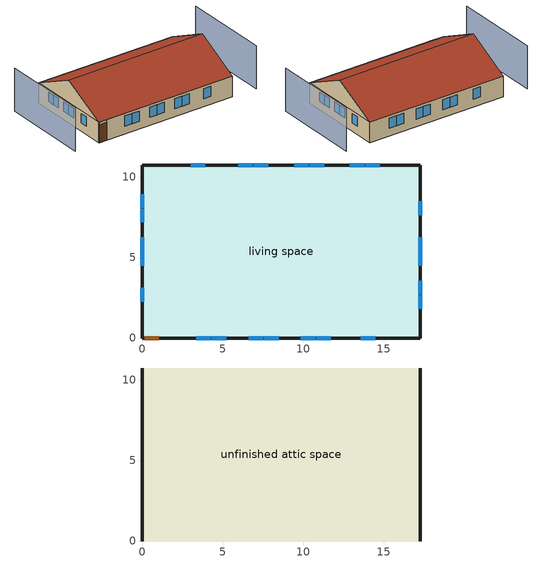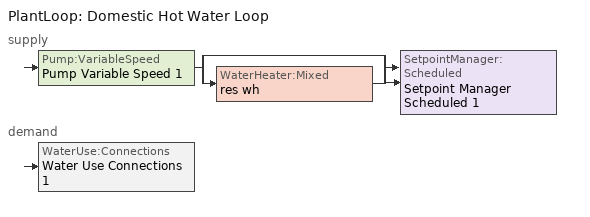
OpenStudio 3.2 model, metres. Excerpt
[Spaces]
living space
 floor foundation (FloorFndGrndFinSlab): 0,0 0,10.75 17.29,10.75 17.29,0 z0
 wall outside (WallExtInsFin): 0,10.75 0,0 0.13,0 1.05,0 17.29,0 17.29,10.75 0,10.75 z0:2.44
 window (WindowConstruction): 3.36,0 4.27,0 / 4.33,0 5.23,0 / 6.61,0 7.51,0 / 7.58,0 8.48,0 / 9.86,0 10.76,0 / 10.82,0 11.73,0 / 13.59,0 14.49,0 / 14.76,10.75 13.86,10.75 / 13.8,10.75 12.9,10.75 / 11.31,10.75 10.4,10.75 / 10.34,10.75 9.44,10.75 / 7.85,10.75 6.95,10.75 / 6.89,10.75 5.98,10.75 / 3.91,10.75 3.01,10.75 z0.93:2.13; 0,8.93 0,8.09 / 0,8.03 0,7.19 / 0,6.25 0,5.4 / 0,5.34 0,4.5 / 0,3.11 0,2.27 / 17.29,1.82 17.29,2.66 / 17.29,2.72 17.29,3.56 / 17.29,4.5 17.29,5.34 / 17.29,5.4 17.29,6.25 / 17.29,7.64 17.29,8.48 z1.01:2.13
 door (Door): 0.15,0 1.02,0 z0:2.13
unfinished attic space
 floor to living space (FloorFinInsUnfinAttic): 0,10.75 17.29,10.75 17.29,0 0,0 z2.44
 wall outside (WallExtUninsUnfin): 0,5.37,5.13 0,10.75,2.44 0,0,2.44; 17.29,5.37,5.13 17.29,0,2.44 17.29,10.75,2.44
 roof outside (RoofUnfinInsExt): 17.29,5.37,5.13 0,5.37,5.13 0,0,2.44 17.29,0,2.44; 0,5.37,5.13 17.29,5.37,5.13 17.29,10.75,2.44 0,10.75,2.44
shading: -3.05,10.75 -3.05,0 / 20.34,0 20.34,10.75 z0:5.13
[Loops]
PlantLoop 'Domestic Hot Water Loop'
 supply: Pump:VariableSpeed 'Pump Variable Speed 1' > split
  | bypass
  | WaterHeater:Mixed 'res wh'
  join > SetpointManager:Scheduled 'Setpoint Manager Scheduled 1'
 demand: WaterUse:Connections 'Water Use Connections 1'
[Site]
Denver Intl Ap_CO_USA: Latitude {deg}=39.83; Longitude {deg}=-104.65; Time Zone {hr}=-7; Elevation {m}=1650; Terrain=Suburbs
[ClimateZones]
Climate Zone Institution Name 1=Building America; Climate Zone Document Year 1=0; Climate Zone Value 1=Cold
[Site:WaterMainsTemperature]
Calculation Method=Correlation; Annual Average Outdoor Air Temperature {C}=10.8753; Maximum Difference In Monthly Average Outdoor Air Temperatures {deltaC}=23.1524
[Site:GroundTemperature:Deep]
10.8753, 10.8753, 10.8753, 10.8753, 10.8753, 10.8753, 10.8753, 10.8753, 10.8753, 10.8753, 10.8753, 10.8753
[Building]
Building 1: North Axis {deg}=22.5; Standards Number of Stories=1; Standards Number of Above Ground Stories=1; Standards Building Type=singlefamilydetached; Standards Number of Living Units=1
[Material] Roughness=Rough
Name | Thickness {m} | Conductivity {W/m-K} | Density {kg/m3} | Specific Heat {J/kg-K} | Thermal Absorptance | Solar Absorptance | Visible Absorptance
Drywall 0.5 in. | 0.0127 | 0.160291 | 801 | 837.4 | 0.9 | 0.5 | 0.1
FloorUATrussandIns | 0.0889 | 0.0436674 | 50.7834 | 1165.1 | 0.9 | 0.5 | 0.9
FloorUAAdditionalCeilingIns | 0.12827 | 0.0411113 | 16.02 | 1046.75
Asphalt Shingles, Medium | 0.009525 | 0.162714 | 1121.4 | 1465.45 | 0.91 | 0.85 | 0.85
RoofSheathing | 0.01905 | 0.115458 | 512.64 | 1214.23 | 0.82 | 0.3 | 0.3
RoofUARoofIns | 0.18415 | 8.02397 | 37.0049 | 1207.88 | 0.91 | 0.85 | 0.91
FootingMaterial | 0.2032 | 1.803125 | 2242.8 | 837.4 | 0.9
Concrete 4.0 in. | 0.1016 | 1.803125 | 2242.8 | 837.4 | 0.9
Floor Covering | 0.0127 | 0.0433444 | 54.468 | 1339.84 | 0.9 | 0.9
Vinyl, Light | 0.009525 | 0.089435 | 177.822 | 1046.75 | 0.9 | 0.3 | 0.3
WallSheathing | 0.0127 | 0.115458 | 512.64 | 1214.23 | 0.82 | 0.3 | 0.3
WallStudAndCavity | 0.0889 | 0.054245 | 162.403 | 1178.92 | 0.9 | 0.3 | 0.9
WallStudAndCavity 1 | 0.0889 | 0.393744 | 83.0341 | 1211.67 | 0.9 | 0.3 | 0.9
WallStudAndCavity 2 | 0.0889 | 0.397942 | 83.0341 | 1211.67 | 0.82 | 0.3 | 0.3
res furniture material living space | 0.1524 | 0.115458 | 640.8 | 1214.23 | 0.9 | 0.6 | 0.1
DoorMaterial | 0.04445 | 0.0612267 | 512.64 | 1214.23 | 0.82 | 0.3 | 0.3
[Construction]
FloorFinInsUnfinAttic: Drywall 0.5 in., FloorUATrussandIns, FloorUAAdditionalCeilingIns
RoofUnfinInsExt: Asphalt Shingles, Medium, RoofSheathing, RoofUARoofIns
FootingConstruction: FootingMaterial
FloorFndGrndFinSlab: Concrete 4.0 in., Floor Covering
WallExtInsFin: Vinyl, Light, WallSheathing, WallStudAndCavity, Drywall 0.5 in.
WallExtUninsUnfin: Vinyl, Light, WallSheathing, WallStudAndCavity 1
WallIntFinUninsFin: WallStudAndCavity 2, Drywall 0.5 in.
res furniture construction living space: res furniture material living space
WindowConstruction: WindowMaterial
Door: DoorMaterial
[WindowMaterial:SimpleGlazingSystem]
WindowMaterial: U-Factor {W/m2-K}=2.10086; Solar Heat Gain Coefficient=0.3
[ThermalZone] Use Ideal Air Loads=No
living zone; unfinished attic zone
[Sizing:Zone] Zone Cooling Design Supply Air Temperature Input Method=SupplyAirTemperature; Zone Cooling Design Supply Air Temperature {C}=14; Zone Cooling Design Supply Air Temperature Difference {deltaC}=11.11; Zone Heating Design Supply Air Temperature Input Method=SupplyAirTemperature; Zone Heating Design Supply Air Temperature {C}=40; Zone Heating Design Supply Air Temperature Difference {deltaC}=11.11; Zone Cooling Design Supply Air Humidity Ratio {kg-H2O/kg-air}=0.0085; Zone Heating Design Supply Air Humidity Ratio {kg-H2O/kg-air}=0.008; Cooling Design Air Flow Method=DesignDay; Heating Design Air Flow Method=DesignDay; Account for Dedicated Outdoor Air System=No; Dedicated Outdoor Air System Control Strategy=NeutralSupplyAir; Dedicated Outdoor Air Low Setpoint Temperature for Design {C}=autosize; Dedicated Outdoor Air High Setpoint Temperature for Design {C}=autosize
living zone; unfinished attic zone
[Zone equipment]
living zone: res mv_1 erv
[Space]
Name | Space Type | Thermal Zone | Building Unit
living space | Space Type 1 | living zone | unit 1
unfinished attic space | Space Type 2 | unfinished attic zone
[SpaceType]
Name | Standards Space Type
Space Type 1 | living
Space Type 2 | unfinished attic
[BuildingUnit]
unit 1: Building Unit Type=Residential
[External:File]
8760.csv: File=8760.csv
[People:Definition]
res occupants|living space: Number of People Calculation Method=People; Number of People {people}=2.64; Fraction Radiant=0.319734; Sensible Heat Fraction=0.573; Carbon Dioxide Generation Rate {m3/s-W}=0; Enable ASHRAE 55 Comfort Warnings=No; Mean Radiant Temperature Calculation Type=ZoneAveraged
[People]
res occupants|living space: People Definition=res occupants|living space; Space or SpaceType=living space; Number of People Schedule=occupants; Activity Level Schedule=res occupants activity schedule; Multiplier=1
[Foundation:Kiva]
Foundation Kiva 1: Wall Height Above Grade {m}=0.2032; Wall Depth Below Slab {m}=0.2032; Footing Wall Construction=FootingConstruction
[Foundation:Kiva:Settings]
Soil Conductivity {W/m-K}=1.731; Soil Density {kg/m3}=1842.3; Soil Specific Heat {J/kg-K}=418.7; Ground Solar Absorptivity=0.9; Ground Thermal Absorptivity=0.9; Ground Surface Roughness {m}=0.03; Far-Field Width {m}=40; Deep-Ground Boundary Condition=ZeroFlux; Deep-Ground Depth {m}=40; Minimum Cell Dimension {m}=0.02; Maximum Cell Growth Coefficient=1.5; Simulation Timestep=Hourly
[SurfaceProperty:ExposedFoundationPerimeter]
Surface 1: Exposed Perimeter Calculation Method=TotalExposedPerimeter; Total Exposed Perimeter {m}=56.072
[InternalMass:Definition] Design Level Calculation Method=SurfaceArea
Name | Construction | Surface Area {m2}
living space Partition | WallIntFinUninsFin | 185.806
res furniture mass living space | res furniture construction living space | 74.3224
[InternalMass] Space or SpaceType=living space; Multiplier=1
Name | Internal Mass Definition
living space Partition | living space Partition
res furniture mass living space | res furniture mass living space
[PlantLoop]
Domestic Hot Water Loop: Glycol Concentration=0; Maximum Loop Flow Rate {m3/s}=0.01; Plant Loop Volume {m3}=0.003; Load Distribution Scheme=Optimal
[Sizing:Plant]
Domestic Hot Water Loop: Loop Type=Heating; Design Loop Exit Temperature {C}=51.6667; Loop Design Temperature Difference {deltaC}=5.55556; Sizing Option=NonCoincident; Zone Timesteps in Averaging Window=1; Coincident Sizing Factor Mode=None
[Pump:VariableSpeed]
Pump Variable Speed 1: Rated Flow Rate {m3/s}=0.01; Rated Pump Head {Pa}=1; Rated Power Consumption {W}=0; Motor Efficiency=1; Fraction of Motor Inefficiencies to Fluid Stream=0; Coefficient 1 of the Part Load Performance Curve=0; Coefficient 2 of the Part Load Performance Curve=1; Coefficient 3 of the Part Load Performance Curve=0; Coefficient 4 of the Part Load Performance Curve=0; Pump Control Type=Intermittent; Skin Loss Radiative Fraction=0.5; Design Power Sizing Method=PowerPerFlowPerPressure; Design Electric Power per Unit Flow Rate {W/(m3/s)}=348701.1; Design Shaft Power per Unit Flow Rate per Unit Head {W-s/m3-Pa}=1.28205; Design Minimum Flow Rate Fraction=0
[SetpointManager:Scheduled]
Setpoint Manager Scheduled 1: Control Variable=Temperature; Schedule=dhw temp
[WaterHeater:Mixed]
res wh: Tank Volume {m3}=0.143846; Setpoint Temperature Schedule=WH Setpoint Temp; Deadband Temperature Difference {deltaC}=2; Maximum Temperature Limit {C}=99; Heater Control Type=Cycle; Heater Maximum Capacity {W}=11722.8; Heater Minimum Capacity {W}=0; Heater Fuel Type=NaturalGas; Heater Thermal Efficiency=0.773298; Off Cycle Parasitic Fuel Consumption Rate {W}=0; Off Cycle Parasitic Fuel Type=Electricity; Off Cycle Parasitic Heat Fraction to Tank=0; On Cycle Parasitic Fuel Consumption Rate {W}=0; On Cycle Parasitic Fuel Type=Electricity; On Cycle Parasitic Heat Fraction to Tank=0; Ambient Temperature Indicator=ThermalZone; Ambient Temperature Thermal Zone=living zone; Off Cycle Loss Coefficient to Ambient Temperature {W/K}=4.15693; Off Cycle Loss Fraction to Thermal Zone=0.64; On Cycle Loss Coefficient to Ambient Temperature {W/K}=4.15693; On Cycle Loss Fraction to Thermal Zone=1; Use Side Effectiveness=1; Source Side Effectiveness=1; Use Side Design Flow Rate {m3/s}=autosize; Source Side Design Flow Rate {m3/s}=autosize; Indirect Water Heating Recovery Time {hr}=1.5; Source Side Flow Control Mode=IndirectHeatPrimarySetpoint
[WaterHeater:Sizing]
res wh: Design Mode=PeakDraw; Time Storage Can Meet Peak Draw {hr}=0.538503; Time for Tank Recovery {hr}=0; Nominal Tank Volume for Autosizing Plant Connections {m3}=1
[WaterUse:Connections]
Water Use Connections 1: Drain Water Heat Exchanger Type=None; Drain Water Heat Exchanger Destination=Plant; Water Use Equipment Name 1=res shower; Water Use Equipment Name 2=res sink; Water Use Equipment Name 3=res bath; Water Use Equipment Name 4=res shower dist; Water Use Equipment Name 5=res sink dist; Water Use Equipment Name 6=res bath dist; Water Use Equipment Name 7=res dw; Water Use Equipment Name 8=res cw
[WaterUse:Equipment:Definition]
Name | Peak Flow Rate {m3/s} | Target Temperature Schedule
res shower | 0.0176332 | fixtures temperature schedule
res sink | 0.0157378 | fixtures temperature schedule
res bath | 0.00441644 | fixtures temperature schedule
res shower dist; res sink dist; res bath dist | 0 | fixtures temperature schedule
res dw | 0.00104011 | res dw temperature schedule
res cw | 0.00629939 | res cw temperature schedule
[WaterUse:Equipment] Space=living space
Name | Water Use Equipment Definition | Flow Rate Fraction Schedule
res shower | res shower | showers
res sink | res sink | sinks
res bath | res bath | baths
res shower dist | res shower dist | showers
res sink dist | res sink dist | sinks
res bath dist | res bath dist | baths
res dw | res dw | dishwasher
res cw | res cw | clothes_washer
[OtherEquipment:Definition] Design Level Calculation Method=EquipmentLevel
Name | Design Level {W} | Fraction Latent | Fraction Radiant | Fraction Lost
res shower | 507081 | 0.487197 | 0 | 0
res sink | 158036 | 0.312221 | 0 | 0
res bath | 65146.3 | 0 | 0 | 0
res hot water distribution | 99.0622 | 0 | 0 | 0
res range gas | 373.944 | 0.2 | 0.18 | 0.5
res cd gas | 195439 | 0.05 | 0.06 | 0.85
[OtherEquipment] Space or SpaceType=living space
Name | Other Equipment Definition | Schedule | Fuel Type
res shower | res shower | showers
res sink | res sink | sinks
res bath | res bath | baths
res hot water distribution | res hot water distribution | res hot water distribution schedule
res range gas | res range gas | cooking_range | NaturalGas
res cd gas | res cd gas | clothes_dryer | NaturalGas
[EnergyManagementSystem:Sensor]
Name | Output Variable or Output Meter Index Key | Output Variable or Output Meter
res_shower_vol | res shower | Water Use Equipment Hot Water Volume
res_shower_tout | res wh | Water Heater Use Side Outlet Temperature
res_shower_mixsp | fixtures temperature schedule | Schedule Value
res_ceil_fan_sched_val_sensor | res ceil fan schedule | Schedule Value
res_ceil_fan_tin_sensor; res_af_1_tin_s | living zone | Zone Mean Air Temperature
res_nv_pb_s |  | Site Outdoor Air Barometric Pressure
res_af_vw_s |  | Site Wind Speed
res_nv_wt_s |  | Site Outdoor Air Humidity Ratio
res_af_1_tt_s | living zone | Zone Outdoor Air Drybulb Temperature
res_nv_1_nva_s | res nv_1 avail schedule | Schedule Value
res_nv_1_sp_s | res nv_1 temp schedule | Schedule Value
res_infil_1_range_sch_s | res mv_1 range exhaust schedule | Schedule Value
res_infil_1_bath_sch_s | res mv_1 bath exhaust schedule | Schedule Value
res_infil_1_dryer_sch_s | clothes_dryer_exhaust | Schedule Value
res_infil_1_wh_sch_s | Always On Discrete | Schedule Value
[EnergyManagementSystem:Program]
res_shower_sag: If res_shower_vol > 0; Set ShowerTime=SystemTimeStep; Else; Set ShowerTime=0; EndIf; If (res_shower_vol > 0) && (res_shower_mixsp > res_shower_tout); Set ShowerSag=SystemTimeStep; Set ShowerE=res_shower_vol*4141170*(res_shower_mixsp-res_shower_tout); Else; Set ShowerSag=0; Set ShowerE=0; EndIf
res_ceil_fan_schedule_program: If res_ceil_fan_sched_val_sensor == 0; Set res_ceil_fan_sched_override = 0; ElseIf res_ceil_fan_tin_sensor < 24.389; Set res_ceil_fan_sched_override = 0; Else; Set res_ceil_fan_sched_override = 1; EndIf
res_nv_1_program: Set Tdiff = res_af_1_tin_s-res_af_1_tt_s; Set dT = (@Abs Tdiff); Set pt = (@RhFnTdbWPb res_af_1_tt_s res_nv_wt_s res_nv_pb_s); Set NVA = 9745.835309271606; Set Cs = 8.963020389461627e-05; Set Cw = 6.158219665777789e-05; Set MNV = 2.517053030399995; Set MHR = 0.0115; Set MRH = 0.7; Set temp1 = (res_nv_1_nva_s*NVA); Set SGNV = temp1*((((Cs*dT)+(Cw*(res_af_vw_s^2)))^0.5)/1000); If (res_nv_wt_s<MHR) && (pt<MRH) && (res_af_1_tin_s>res_nv_1_sp_s); Set temp2 = (res_af_1_tin_s-res_nv_1_sp_s); Set NVadj1 = temp2/(res_af_1_tin_s-res_af_1_tt_s); Set NVadj2 = (@Min NVadj1 1); Set NVadj3 = (@Max NVadj2 0); Set NVadj = SGNV*NVadj3; Set res_nv_1_flow_act = (@Min NVadj MNV); Else; Set res_nv_1_flow_act = 0; EndIf
res_infil_1_program: Set p_m = 0.14; Set p_s = 0.22; Set s_m = 270; Set s_s = 370; Set z_m = 9.99744; Set z_s = 2.4384; Set f_t = (((s_m/z_m)^p_m)*((z_s/s_s)^p_s)); Set Tdiff = res_af_1_tin_s-res_af_1_tt_s; Set dT = @Abs Tdiff; Set c = 0.0697; Set Cs = 0.0644; Set Cw = 0.1284; Set n = 0.67; Set sft = (f_t*0.7000000000000001); Set temp1 = ((c*Cw)*((sft*res_af_vw_s)^(2*n)))^2; Set Qn = (((c*Cs*(dT^n))^2)+temp1)^0.5; Set Tdiff = res_af_1_tin_s-res_af_1_tt_s; Set dT = @Abs Tdiff; Set QWHV = res_infil_1_wh_sch_s*0.0236; Set Qrange = res_infil_1_range_sch_s*0.0472; Set Qdryer = res_infil_1_dryer_sch_s*0.0472; Set Qbath = res_infil_1_bath_sch_s*0.0472; Set QhpwhOut = 0; Set QhpwhIn = 0; Set QductsOut = 0; Set QductsIn = 0; Set Qout = Qrange+Qbath+Qdryer+QhpwhOut+QductsOut; Set Qin = QhpwhIn+QductsIn; Set Qu = (@Abs (Qout-Qin)); Set Qb = QWHV + (@Min Qout Qin); Set faneff_wh = 0.28316846592000006; Set res_infil_1_house_fan_act = (QWHV*300)/faneff_wh*2; Set faneff_sp = 0.4719474432000001; Set res_infil_1_range_fan_act = (Qrange*300)/faneff_sp; Set res_infil_1_bath_fan_act = (Qbath*300)/faneff_sp; Set Q_acctd_for_elsewhere = QhpwhOut+QhpwhIn+QductsOut+QductsIn; Set res_infil_1_flow_act = (((Qu^2)+(Qn^2))^0.5)-Q_acctd_for_elsewhere; Set res_infil_1_flow_act = (@Max res_infil_1_flow_act 0)
[EnergyManagementSystem:ProgramCallingManager]
res shower sag: EndOfSystemTimestepAfterHVACReporting; res_shower_sag
res ceil fan program calling manager: BeginTimestepBeforePredictor; res_ceil_fan_schedule_program
res af_1 program calling manager: BeginTimestepBeforePredictor; res_infil_1_program; res_nv_1_program
[EnergyManagementSystem:OutputVariable] Type of Data in Variable=Summed; Update Frequency=SystemTimestep; EMS Program or Subroutine=res_shower_sag
Name | EMS Variable | Units
Unmet Shower Energy|unit 1 | ShowerE | J
Unmet Shower Time|unit 1 | ShowerSag | hr
Shower Draw Time|unit 1 | ShowerTime | hr
[ElectricEquipment:Definition] Design Level Calculation Method=EquipmentLevel
Name | Design Level {W} | Fraction Latent | Fraction Radiant | Fraction Lost
res ceil fan non benchmark equip | 0 | 0 | 0.558 | 0.07
res ceil fan benchmark|living space | 38.6091 | 0 | 0.558 | 0.07
res refrig | 65.0889 | 0 | 0 | 0
res range electric | 35.8746 | 0.3 | 0.24 | 0.3
res dw | 136388 | 0.15 | 0.36 | 0.25
res cw | 70491.5 | 0 | 0.48 | 0.2
res cd electric | 14710.5 | 0 | 0.6 | 0
res misc plug loads|living space | 462.875 | 0.021 | 0.558 | 0.049
res infil_1 house fan | 0 | 0 | 0 | 0.5
res infil_1 range fan; res infil_1 bath fan | 0 | 0 | 0 | 1
[ElectricEquipment] Space or SpaceType=living space
Name | Electric Equipment Definition | Schedule
res ceil fan non benchmark equip | res ceil fan non benchmark equip | res ceil fan master
res ceil fan benchmark|living space | res ceil fan benchmark|living space | ceiling_fan
res refrig | res refrig | res refrig schedule
res range electric | res range electric | cooking_range
res dw | res dw | dishwasher_power
res cw | res cw | clothes_washer_power
res cd electric | res cd electric | clothes_dryer
res misc plug loads|living space | res misc plug loads|living space | plug_loads
res infil_1 house fan | res infil_1 house fan | Always On Discrete
res infil_1 range fan | res infil_1 range fan | Always On Discrete
res infil_1 bath fan | res infil_1 bath fan | Always On Discrete
[EnergyManagementSystem:Actuator]
Name | Actuated Component | Actuated Component Type | Actuated Component Control Type
res_ceil_fan_sched_override | res ceil fan master | Schedule:Constant | Schedule Value
res_nv_1_flow_act | res nv_1 flow | Zone Infiltration | Air Exchange Flow Rate
res_infil_1_house_fan_act | res infil_1 house fan | ElectricEquipment | Electricity Rate
res_infil_1_range_fan_act | res infil_1 range fan | ElectricEquipment | Electricity Rate
res_infil_1_bath_fan_act | res infil_1 bath fan | ElectricEquipment | Electricity Rate
res_infil_1_flow_act | res infil_1 flow | Zone Infiltration | Air Exchange Flow Rate
[Lights:Definition]
res lighting interior living space: Design Level Calculation Method=LightingLevel; Lighting Level {W}=515.006; Fraction Radiant=0.6; Fraction Visible=0.2; Return Air Fraction=0
[Lights]
res lighting interior living space: Lights Definition=res lighting interior living space; Space or SpaceType=living space; Schedule=lighting_interior; Fraction Replaceable=1
[Exterior:Lights:Definition]
res lighting exterior: Design Level {W}=45.3257
[Exterior:Lights]
res lighting exterior: Exterior Lights Definition=res lighting exterior; Schedule=lighting_exterior
[SpaceInfiltration:DesignFlowRate] Space or SpaceType=living space; Schedule=Always On Discrete; Design Flow Rate Calculation Method=Flow/Space; Design Flow Rate {m3/s}=0
res nv_1 flow; res infil_1 flow
[Fan:OnOff] Availability Schedule=Always On Discrete; Fan Total Efficiency=1; Pressure Rise {Pa}=0; Maximum Flow Rate {m3/s}=0.0235974; Motor Efficiency=1
Name | Motor In Airstream Fraction | Fan Power Ratio Function of Speed Ratio Curve | Fan Efficiency Ratio Function of Speed Ratio Curve
res mv_1 erv supply fan | 1 | Fan On Off Power Curve | Fan On Off Efficiency Curve
res mv_1 erv exhaust fan | 0 | Fan On Off Power Curve 1 | Fan On Off Efficiency Curve 1
[ZoneHVAC:EnergyRecoveryVentilator:Controller]
res mv_1 erv controller: Exhaust Air Temperature Limit=NoExhaustAirTemperatureLimit; Exhaust Air Enthalpy Limit=NoExhaustAirEnthalpyLimit; Time of Day Economizer Flow Control Schedule=Always Off Discrete; High Humidity Control Flag=No; High Humidity Outdoor Air Flow Ratio=1; Control High Indoor Humidity Based on Outdoor Humidity Ratio=Yes
[HeatExchanger:AirToAir:SensibleAndLatent]
res mv_1 erv heat exchanger: Availability Schedule=Always On Discrete; Nominal Supply Air Flow Rate {m3/s}=0.0235974; Sensible Effectiveness at 100% Heating Air Flow=0.746782; Latent Effectiveness at 100% Heating Air Flow=0.448653; Sensible Effectiveness at 75% Heating Air Flow=0.746782; Latent Effectiveness at 75% Heating Air Flow=0.448653; Sensible Effectiveness at 100% Cooling Air Flow=0.746782; Latent Effectiveness at 100% Cooling Air Flow=0.448653; Sensible Effectiveness at 75% Cooling Air Flow=0.746782; Latent Effectiveness at 75% Cooling Air Flow=0.448653; Nominal Electric Power {W}=0; Supply Air Outlet Temperature Control=No; Heat Exchanger Type=Plate; Frost Control Type=None; Threshold Temperature {C}=1.7; Economizer Lockout=Yes
[ZoneHVAC:EnergyRecoveryVentilator]
res mv_1 erv: Availability Schedule=Always On Discrete; Heat Exchanger=res mv_1 erv heat exchanger; Supply Air Flow Rate {m3/s}=0.0235974; Exhaust Air Flow Rate {m3/s}=0.0235974; Supply Air Fan=res mv_1 erv supply fan; Exhaust Air Fan=res mv_1 erv exhaust fan; Controller=res mv_1 erv controller; Ventilation Rate per Unit Floor Area {m3/s-m2}=0; Ventilation Rate per Occupant {m3/s-person}=0
[Schedule:File] External File=8760.csv; Rows to Skip at Top=1; Number of Hours of Data=8760; Minutes per Item=60
Name | Column Number
occupants | 1
showers | 12
sinks | 13
baths | 11
ceiling_fan | 14
cooking_range | 2
dishwasher | 10
dishwasher_power | 17
clothes_washer | 8
clothes_washer_power | 16
clothes_dryer | 9
lighting_interior | 4
lighting_exterior | 5
plug_loads | 3
clothes_dryer_exhaust | 15
[Schedule:Constant]
Name | Value
res occupants activity schedule | 112.539
dhw temp; WH Setpoint Temp | 51.6667
fixtures temperature schedule | 43.3333
Always On Discrete; res ceil fan master | 1
res dw temperature schedule; res cw temperature schedule | 52.666
Always Off Discrete | 0
[Schedule:Ruleset]
Name | Default Day Schedule | Summer Design Day Schedule | Winter Design Day Schedule
res hot water distribution schedule | Schedule Day 3
res ceil fan schedule | Schedule Day 4
res refrig schedule | Schedule Day 7 | res refrig schedule summer design | res refrig schedule winter design
res nv_1 temp schedule | Schedule Day 10
res nv_1 avail schedule | Schedule Day 11
res mv_1 range exhaust schedule | Schedule Day 14 | res mv_1 range exhaust schedule summer design | res mv_1 range exhaust schedule winter design
res mv_1 bath exhaust schedule | Schedule Day 15 | res mv_1 bath exhaust schedule summer design | res mv_1 bath exhaust schedule winter design
[Schedule:Day]
Schedule Day 3; Schedule Day 4; Schedule Day 7; res refrig schedule winter design; Schedule Day 10; Schedule Day 11; Schedule Day 14; res mv_1 range exhaust schedule winter design; Schedule Day 15; res mv_1 bath exhaust schedule winter design: 24, 0, 0
res hot water distribution schedule allday1; res hot water distribution schedule allday2; res hot water distribution schedule allday3; res hot water distribution schedule allday4; res hot water distribution schedule allday5; res hot water distribution schedule allday6; res hot water distribution schedule allday7; res hot water distribution schedule allday8; res hot water distribution schedule allday9; res hot water distribution schedule allday10; res hot water distribution schedule allday11; res hot water distribution schedule allday12: 1, 0, 0.078424, 2, 0, 0.0392749, 4, 0, 0.00981873, 5, 0, 0.0392749, 6, 0, 0.274547, 7, 0, 0.941213, 8, 0, 1, 9, 0, 0.960725, 10, 0, 0.843152, 11, 0, 0.764728, 12, 0, 0.60788, 13, 0, 0.529456, 15, 0, 0.470544, 16, 0, 0.411757, 17, 0, 0.548968, 18, 0, 0.725453, 19, 0, 0.86279, 20, 0, 0.823515, 21, 0, 0.745091, 22, 0, 0.60788, 23, 0, 0.529456, 24, 0, 0.294058
res ceil fan schedule allday1; res ceil fan schedule allday2; res ceil fan schedule allday3; res ceil fan schedule allday4; res ceil fan schedule allday5; res ceil fan schedule allday6; res ceil fan schedule allday7; res ceil fan schedule allday8; res ceil fan schedule allday9; res ceil fan schedule allday10; res ceil fan schedule allday11; res ceil fan schedule allday12; res refrig schedule summer design; res mv_1 range exhaust schedule summer design; res mv_1 bath exhaust schedule summer design: 24, 0, 1
res refrig schedule allday1; res refrig schedule allday12: 1, 0, 0.610949, 2, 0, 0.595675, 3, 0, 0.580401, 4, 0, 0.565128, 6, 0, 0.549854, 7, 0, 0.580401, 8, 0, 0.610949, 10, 0, 0.626223, 12, 0, 0.610949, 15, 0, 0.641496, 16, 0, 0.626223, 17, 0, 0.672044, 18, 0, 0.733139, 19, 0, 0.763686, 20, 0, 0.733139, 21, 0, 0.717865, 22, 0, 0.702591, 23, 0, 0.672044, 24, 0, 0.626223
res refrig schedule allday2: 1, 0, 0.609489, 2, 0, 0.594252, 3, 0, 0.579015, 4, 0, 0.563777, 6, 0, 0.54854, 7, 0, 0.579015, 8, 0, 0.609489, 10, 0, 0.624726, 12, 0, 0.609489, 15, 0, 0.639964, 16, 0, 0.624726, 17, 0, 0.670438, 18, 0, 0.731387, 19, 0, 0.761861, 20, 0, 0.731387, 21, 0, 0.71615, 22, 0, 0.700912, 23, 0, 0.670438, 24, 0, 0.624726
res refrig schedule allday3; res refrig schedule allday4; res refrig schedule allday5: 1, 0, 0.791241, 2, 0, 0.77146, 3, 0, 0.751679, 4, 0, 0.731898, 6, 0, 0.712117, 7, 0, 0.751679, 8, 0, 0.791241, 10, 0, 0.811022, 12, 0, 0.791241, 15, 0, 0.830803, 16, 0, 0.811022, 17, 0, 0.870365, 18, 0, 0.949489, 19, 0, 0.989051, 20, 0, 0.949489, 21, 0, 0.929708, 22, 0, 0.909927, 23, 0, 0.870365, 24, 0, 0.811022
res refrig schedule allday6; res refrig schedule allday7; res refrig schedule allday8; res refrig schedule allday9: 1, 0, 0.8, 2, 0, 0.78, 3, 0, 0.76, 4, 0, 0.74, 6, 0, 0.72, 7, 0, 0.76, 8, 0, 0.8, 10, 0, 0.82, 12, 0, 0.8, 15, 0, 0.84, 16, 0, 0.82, 17, 0, 0.88, 18, 0, 0.96, 19, 0, 1, 20, 0, 0.96, 21, 0, 0.94, 22, 0, 0.92, 23, 0, 0.88, 24, 0, 0.82
res refrig schedule allday10: 1, 0, 0.679562, 2, 0, 0.662573, 3, 0, 0.645584, 4, 0, 0.628595, 6, 0, 0.611606, 7, 0, 0.645584, 8, 0, 0.679562, 10, 0, 0.696551, 12, 0, 0.679562, 15, 0, 0.71354, 16, 0, 0.696551, 17, 0, 0.747518, 18, 0, 0.815474, 19, 0, 0.849453, 20, 0, 0.815474, 21, 0, 0.798485, 22, 0, 0.781496, 23, 0, 0.747518, 24, 0, 0.696551
res refrig schedule allday11: 1, 0, 0.675182, 2, 0, 0.658303, 3, 0, 0.641423, 4, 0, 0.624544, 6, 0, 0.607664, 7, 0, 0.641423, 8, 0, 0.675182, 10, 0, 0.692062, 12, 0, 0.675182, 15, 0, 0.708942, 16, 0, 0.692062, 17, 0, 0.742701, 18, 0, 0.810219, 19, 0, 0.843978, 20, 0, 0.810219, 21, 0, 0.793339, 22, 0, 0.77646, 23, 0, 0.742701, 24, 0, 0.692062
res nv_1 temp schedule allday1; res nv_1 temp schedule allday2; res nv_1 temp schedule allday3; res nv_1 temp schedule allday4; res nv_1 temp schedule allday11; res nv_1 temp schedule allday12: 24, 0, 23.8889
res nv_1 temp schedule allday5; res nv_1 temp schedule allday6; res nv_1 temp schedule allday7; res nv_1 temp schedule allday8; res nv_1 temp schedule allday9; res nv_1 temp schedule allday10: 24, 0, 22.2222
res nv_1 availability schedule allday1 on; res nv_1 availability schedule allday1 on 1; res nv_1 availability schedule allday1 on 2; res nv_1 availability schedule allday1 on 3; res nv_1 availability schedule allday1 on 4; res nv_1 availability schedule allday1 on 5; res nv_1 availability schedule allday1 on 6; res nv_1 availability schedule allday1 on 7; res nv_1 availability schedule allday1 on 8; res nv_1 availability schedule allday1 on 9; res nv_1 availability schedule allday1 on 10; res nv_1 availability schedule allday1 on 11: 1, 0, 1, 2, 0, 1, 3, 0, 1, 4, 0, 1, 5, 0, 1, 6, 0, 1, 7, 0, 1, 8, 0, 1, 9, 0, 1, 10, 0, 1, 11, 0, 1, 12, 0, 1, 13, 0, 1, 14, 0, 1, 15, 0, 1, 16, 0, 1, 17, 0, 1, 18, 0, 1, 19, 0, 1, 20, 0, 1, 21, 0, 1, 22, 0, 1, 23, 0, 1, 24, 0, 1
res mv_1 range exhaust schedule allday1; res mv_1 range exhaust schedule allday2; res mv_1 range exhaust schedule allday3; res mv_1 range exhaust schedule allday4; res mv_1 range exhaust schedule allday5; res mv_1 range exhaust schedule allday6; res mv_1 range exhaust schedule allday7; res mv_1 range exhaust schedule allday8; res mv_1 range exhaust schedule allday9; res mv_1 range exhaust schedule allday10; res mv_1 range exhaust schedule allday11; res mv_1 range exhaust schedule allday12: 15, 0, 0, 16, 0, 1, 24, 0, 0
res mv_1 bath exhaust schedule allday1; res mv_1 bath exhaust schedule allday2; res mv_1 bath exhaust schedule allday3; res mv_1 bath exhaust schedule allday4; res mv_1 bath exhaust schedule allday5; res mv_1 bath exhaust schedule allday6; res mv_1 bath exhaust schedule allday7; res mv_1 bath exhaust schedule allday8; res mv_1 bath exhaust schedule allday9; res mv_1 bath exhaust schedule allday10; res mv_1 bath exhaust schedule allday11; res mv_1 bath exhaust schedule allday12: 4, 0, 0, 5, 0, 1, 24, 0, 0
[Schedule:Rule] Apply Monday=Yes; Apply Wednesday=Yes; Apply Friday=Yes; Date Specification Type=DateRange; Start Day=1
Name | Schedule Ruleset | Rule Order | Day Schedule | Apply Sunday | Apply Tuesday | Apply Thursday | Apply Saturday | Start Month | End Month | End Day
res hot water distribution schedule allday rule1 | res hot water distribution schedule | 11 | res hot water distribution schedule allday1 | Yes | Yes | Yes | Yes | 1 | 1 | 31
res hot water distribution schedule allday rule2 | res hot water distribution schedule | 10 | res hot water distribution schedule allday2 | Yes | Yes | Yes | Yes | 2 | 2 | 28
res hot water distribution schedule allday rule3 | res hot water distribution schedule | 9 | res hot water distribution schedule allday3 | Yes | Yes | Yes | Yes | 3 | 3 | 31
res hot water distribution schedule allday rule4 | res hot water distribution schedule | 8 | res hot water distribution schedule allday4 | Yes | Yes | Yes | Yes | 4 | 4 | 30
res hot water distribution schedule allday rule5 | res hot water distribution schedule | 7 | res hot water distribution schedule allday5 | Yes | Yes | Yes | Yes | 5 | 5 | 31
res hot water distribution schedule allday rule6 | res hot water distribution schedule | 6 | res hot water distribution schedule allday6 | Yes | Yes | Yes | Yes | 6 | 6 | 30
res hot water distribution schedule allday rule7 | res hot water distribution schedule | 5 | res hot water distribution schedule allday7 | Yes | Yes | Yes | Yes | 7 | 7 | 31
res hot water distribution schedule allday rule8 | res hot water distribution schedule | 4 | res hot water distribution schedule allday8 | Yes | Yes | Yes | Yes | 8 | 8 | 31
res hot water distribution schedule allday rule9 | res hot water distribution schedule | 3 | res hot water distribution schedule allday9 | Yes | Yes | Yes | Yes | 9 | 9 | 30
res hot water distribution schedule allday rule10 | res hot water distribution schedule | 2 | res hot water distribution schedule allday10 | Yes | Yes | Yes | Yes | 10 | 10 | 31
res hot water distribution schedule allday rule11 | res hot water distribution schedule | 1 | res hot water distribution schedule allday11 | Yes | Yes | Yes | Yes | 11 | 11 | 30
res hot water distribution schedule allday rule12 | res hot water distribution schedule | 0 | res hot water distribution schedule allday12 | Yes | Yes | Yes | Yes | 12 | 12 | 31
res ceil fan schedule allday rule1 | res ceil fan schedule | 11 | res ceil fan schedule allday1 | Yes | Yes | Yes | Yes | 1 | 1 | 31
res ceil fan schedule allday rule2 | res ceil fan schedule | 10 | res ceil fan schedule allday2 | Yes | Yes | Yes | Yes | 2 | 2 | 28
res ceil fan schedule allday rule3 | res ceil fan schedule | 9 | res ceil fan schedule allday3 | Yes | Yes | Yes | Yes | 3 | 3 | 31
res ceil fan schedule allday rule4 | res ceil fan schedule | 8 | res ceil fan schedule allday4 | Yes | Yes | Yes | Yes | 4 | 4 | 30
res ceil fan schedule allday rule5 | res ceil fan schedule | 7 | res ceil fan schedule allday5 | Yes | Yes | Yes | Yes | 5 | 5 | 31
res ceil fan schedule allday rule6 | res ceil fan schedule | 6 | res ceil fan schedule allday6 | Yes | Yes | Yes | Yes | 6 | 6 | 30
res ceil fan schedule allday rule7 | res ceil fan schedule | 5 | res ceil fan schedule allday7 | Yes | Yes | Yes | Yes | 7 | 7 | 31
res ceil fan schedule allday rule8 | res ceil fan schedule | 4 | res ceil fan schedule allday8 | Yes | Yes | Yes | Yes | 8 | 8 | 31
res ceil fan schedule allday rule9 | res ceil fan schedule | 3 | res ceil fan schedule allday9 | Yes | Yes | Yes | Yes | 9 | 9 | 30
res ceil fan schedule allday rule10 | res ceil fan schedule | 2 | res ceil fan schedule allday10 | Yes | Yes | Yes | Yes | 10 | 10 | 31
res ceil fan schedule allday rule11 | res ceil fan schedule | 1 | res ceil fan schedule allday11 | Yes | Yes | Yes | Yes | 11 | 11 | 30
res ceil fan schedule allday rule12 | res ceil fan schedule | 0 | res ceil fan schedule allday12 | Yes | Yes | Yes | Yes | 12 | 12 | 31
res refrig schedule allday rule1 | res refrig schedule | 11 | res refrig schedule allday1 | Yes | Yes | Yes | Yes | 1 | 1 | 31
res refrig schedule allday rule2 | res refrig schedule | 10 | res refrig schedule allday2 | Yes | Yes | Yes | Yes | 2 | 2 | 28
res refrig schedule allday rule3 | res refrig schedule | 9 | res refrig schedule allday3 | Yes | Yes | Yes | Yes | 3 | 3 | 31
res refrig schedule allday rule4 | res refrig schedule | 8 | res refrig schedule allday4 | Yes | Yes | Yes | Yes | 4 | 4 | 30
res refrig schedule allday rule5 | res refrig schedule | 7 | res refrig schedule allday5 | Yes | Yes | Yes | Yes | 5 | 5 | 31
res refrig schedule allday rule6 | res refrig schedule | 6 | res refrig schedule allday6 | Yes | Yes | Yes | Yes | 6 | 6 | 30
res refrig schedule allday rule7 | res refrig schedule | 5 | res refrig schedule allday7 | Yes | Yes | Yes | Yes | 7 | 7 | 31
res refrig schedule allday rule8 | res refrig schedule | 4 | res refrig schedule allday8 | Yes | Yes | Yes | Yes | 8 | 8 | 31
res refrig schedule allday rule9 | res refrig schedule | 3 | res refrig schedule allday9 | Yes | Yes | Yes | Yes | 9 | 9 | 30
res refrig schedule allday rule10 | res refrig schedule | 2 | res refrig schedule allday10 | Yes | Yes | Yes | Yes | 10 | 10 | 31
res refrig schedule allday rule11 | res refrig schedule | 1 | res refrig schedule allday11 | Yes | Yes | Yes | Yes | 11 | 11 | 30
res refrig schedule allday rule12 | res refrig schedule | 0 | res refrig schedule allday12 | Yes | Yes | Yes | Yes | 12 | 12 | 31
res nv_1 temp schedule allday rule1 | res nv_1 temp schedule | 11 | res nv_1 temp schedule allday1 | Yes | Yes | Yes | Yes | 1 | 1 | 31
res nv_1 temp schedule allday rule2 | res nv_1 temp schedule | 10 | res nv_1 temp schedule allday2 | Yes | Yes | Yes | Yes | 2 | 2 | 28
res nv_1 temp schedule allday rule3 | res nv_1 temp schedule | 9 | res nv_1 temp schedule allday3 | Yes | Yes | Yes | Yes | 3 | 3 | 31
res nv_1 temp schedule allday rule4 | res nv_1 temp schedule | 8 | res nv_1 temp schedule allday4 | Yes | Yes | Yes | Yes | 4 | 4 | 30
res nv_1 temp schedule allday rule5 | res nv_1 temp schedule | 7 | res nv_1 temp schedule allday5 | Yes | Yes | Yes | Yes | 5 | 5 | 31
res nv_1 temp schedule allday rule6 | res nv_1 temp schedule | 6 | res nv_1 temp schedule allday6 | Yes | Yes | Yes | Yes | 6 | 6 | 30
res nv_1 temp schedule allday rule7 | res nv_1 temp schedule | 5 | res nv_1 temp schedule allday7 | Yes | Yes | Yes | Yes | 7 | 7 | 31
res nv_1 temp schedule allday rule8 | res nv_1 temp schedule | 4 | res nv_1 temp schedule allday8 | Yes | Yes | Yes | Yes | 8 | 8 | 31
res nv_1 temp schedule allday rule9 | res nv_1 temp schedule | 3 | res nv_1 temp schedule allday9 | Yes | Yes | Yes | Yes | 9 | 9 | 30
res nv_1 temp schedule allday rule10 | res nv_1 temp schedule | 2 | res nv_1 temp schedule allday10 | Yes | Yes | Yes | Yes | 10 | 10 | 31
res nv_1 temp schedule allday rule11 | res nv_1 temp schedule | 1 | res nv_1 temp schedule allday11 | Yes | Yes | Yes | Yes | 11 | 11 | 30
res nv_1 temp schedule allday rule12 | res nv_1 temp schedule | 0 | res nv_1 temp schedule allday12 | Yes | Yes | Yes | Yes | 12 | 12 | 31
res nv_1 availability schedule allday ruleset1 on | res nv_1 avail schedule | 11 | res nv_1 availability schedule allday1 on |  |  |  |  | 1 | 1 | 31
res nv_1 availability schedule allday ruleset2 on | res nv_1 avail schedule | 10 | res nv_1 availability schedule allday1 on 1 |  |  |  |  | 2 | 2 | 28
res nv_1 availability schedule allday ruleset3 on | res nv_1 avail schedule | 9 | res nv_1 availability schedule allday1 on 2 |  |  |  |  | 3 | 3 | 31
res nv_1 availability schedule allday ruleset4 on | res nv_1 avail schedule | 8 | res nv_1 availability schedule allday1 on 3 |  |  |  |  | 4 | 4 | 30
res nv_1 availability schedule allday ruleset5 on | res nv_1 avail schedule | 7 | res nv_1 availability schedule allday1 on 4 |  |  |  |  | 5 | 5 | 31
res nv_1 availability schedule allday ruleset6 on | res nv_1 avail schedule | 6 | res nv_1 availability schedule allday1 on 5 |  |  |  |  | 6 | 6 | 30
res nv_1 availability schedule allday ruleset7 on | res nv_1 avail schedule | 5 | res nv_1 availability schedule allday1 on 6 |  |  |  |  | 7 | 7 | 31
res nv_1 availability schedule allday ruleset8 on | res nv_1 avail schedule | 4 | res nv_1 availability schedule allday1 on 7 |  |  |  |  | 8 | 8 | 31
res nv_1 availability schedule allday ruleset9 on | res nv_1 avail schedule | 3 | res nv_1 availability schedule allday1 on 8 |  |  |  |  | 9 | 9 | 30
res nv_1 availability schedule allday ruleset10 on | res nv_1 avail schedule | 2 | res nv_1 availability schedule allday1 on 9 |  |  |  |  | 10 | 10 | 31
res nv_1 availability schedule allday ruleset11 on | res nv_1 avail schedule | 1 | res nv_1 availability schedule allday1 on 10 |  |  |  |  | 11 | 11 | 30
res nv_1 availability schedule allday ruleset12 on | res nv_1 avail schedule | 0 | res nv_1 availability schedule allday1 on 11 |  |  |  |  | 12 | 12 | 31
res mv_1 range exhaust schedule allday rule1 | res mv_1 range exhaust schedule | 11 | res mv_1 range exhaust schedule allday1 | Yes | Yes | Yes | Yes | 1 | 1 | 31
res mv_1 range exhaust schedule allday rule2 | res mv_1 range exhaust schedule | 10 | res mv_1 range exhaust schedule allday2 | Yes | Yes | Yes | Yes | 2 | 2 | 28
res mv_1 range exhaust schedule allday rule3 | res mv_1 range exhaust schedule | 9 | res mv_1 range exhaust schedule allday3 | Yes | Yes | Yes | Yes | 3 | 3 | 31
res mv_1 range exhaust schedule allday rule4 | res mv_1 range exhaust schedule | 8 | res mv_1 range exhaust schedule allday4 | Yes | Yes | Yes | Yes | 4 | 4 | 30
res mv_1 range exhaust schedule allday rule5 | res mv_1 range exhaust schedule | 7 | res mv_1 range exhaust schedule allday5 | Yes | Yes | Yes | Yes | 5 | 5 | 31
res mv_1 range exhaust schedule allday rule6 | res mv_1 range exhaust schedule | 6 | res mv_1 range exhaust schedule allday6 | Yes | Yes | Yes | Yes | 6 | 6 | 30
res mv_1 range exhaust schedule allday rule7 | res mv_1 range exhaust schedule | 5 | res mv_1 range exhaust schedule allday7 | Yes | Yes | Yes | Yes | 7 | 7 | 31
res mv_1 range exhaust schedule allday rule8 | res mv_1 range exhaust schedule | 4 | res mv_1 range exhaust schedule allday8 | Yes | Yes | Yes | Yes | 8 | 8 | 31
res mv_1 range exhaust schedule allday rule9 | res mv_1 range exhaust schedule | 3 | res mv_1 range exhaust schedule allday9 | Yes | Yes | Yes | Yes | 9 | 9 | 30
res mv_1 range exhaust schedule allday rule10 | res mv_1 range exhaust schedule | 2 | res mv_1 range exhaust schedule allday10 | Yes | Yes | Yes | Yes | 10 | 10 | 31
res mv_1 range exhaust schedule allday rule11 | res mv_1 range exhaust schedule | 1 | res mv_1 range exhaust schedule allday11 | Yes | Yes | Yes | Yes | 11 | 11 | 30
res mv_1 range exhaust schedule allday rule12 | res mv_1 range exhaust schedule | 0 | res mv_1 range exhaust schedule allday12 | Yes | Yes | Yes | Yes | 12 | 12 | 31
res mv_1 bath exhaust schedule allday rule1 | res mv_1 bath exhaust schedule | 11 | res mv_1 bath exhaust schedule allday1 | Yes | Yes | Yes | Yes | 1 | 1 | 31
res mv_1 bath exhaust schedule allday rule2 | res mv_1 bath exhaust schedule | 10 | res mv_1 bath exhaust schedule allday2 | Yes | Yes | Yes | Yes | 2 | 2 | 28
res mv_1 bath exhaust schedule allday rule3 | res mv_1 bath exhaust schedule | 9 | res mv_1 bath exhaust schedule allday3 | Yes | Yes | Yes | Yes | 3 | 3 | 31
res mv_1 bath exhaust schedule allday rule4 | res mv_1 bath exhaust schedule | 8 | res mv_1 bath exhaust schedule allday4 | Yes | Yes | Yes | Yes | 4 | 4 | 30
res mv_1 bath exhaust schedule allday rule5 | res mv_1 bath exhaust schedule | 7 | res mv_1 bath exhaust schedule allday5 | Yes | Yes | Yes | Yes | 5 | 5 | 31
res mv_1 bath exhaust schedule allday rule6 | res mv_1 bath exhaust schedule | 6 | res mv_1 bath exhaust schedule allday6 | Yes | Yes | Yes | Yes | 6 | 6 | 30
res mv_1 bath exhaust schedule allday rule7 | res mv_1 bath exhaust schedule | 5 | res mv_1 bath exhaust schedule allday7 | Yes | Yes | Yes | Yes | 7 | 7 | 31
res mv_1 bath exhaust schedule allday rule8 | res mv_1 bath exhaust schedule | 4 | res mv_1 bath exhaust schedule allday8 | Yes | Yes | Yes | Yes | 8 | 8 | 31
res mv_1 bath exhaust schedule allday rule9 | res mv_1 bath exhaust schedule | 3 | res mv_1 bath exhaust schedule allday9 | Yes | Yes | Yes | Yes | 9 | 9 | 30
res mv_1 bath exhaust schedule allday rule10 | res mv_1 bath exhaust schedule | 2 | res mv_1 bath exhaust schedule allday10 | Yes | Yes | Yes | Yes | 10 | 10 | 31
res mv_1 bath exhaust schedule allday rule11 | res mv_1 bath exhaust schedule | 1 | res mv_1 bath exhaust schedule allday11 | Yes | Yes | Yes | Yes | 11 | 11 | 30
res mv_1 bath exhaust schedule allday rule12 | res mv_1 bath exhaust schedule | 0 | res mv_1 bath exhaust schedule allday12 | Yes | Yes | Yes | Yes | 12 | 12 | 31
[Curve:Exponent] Coefficient1 Constant=1; Coefficient2 Constant=0; Coefficient3 Constant=0; Minimum Value of x=0; Maximum Value of x=1
Fan On Off Power Curve; Fan On Off Power Curve 1
[Curve:Cubic] Coefficient1 Constant=1; Coefficient2 x=0; Coefficient3 x**2=0; Coefficient4 x**3=0; Minimum Value of x=0; Maximum Value of x=1
Fan On Off Efficiency Curve; Fan On Off Efficiency Curve 1
